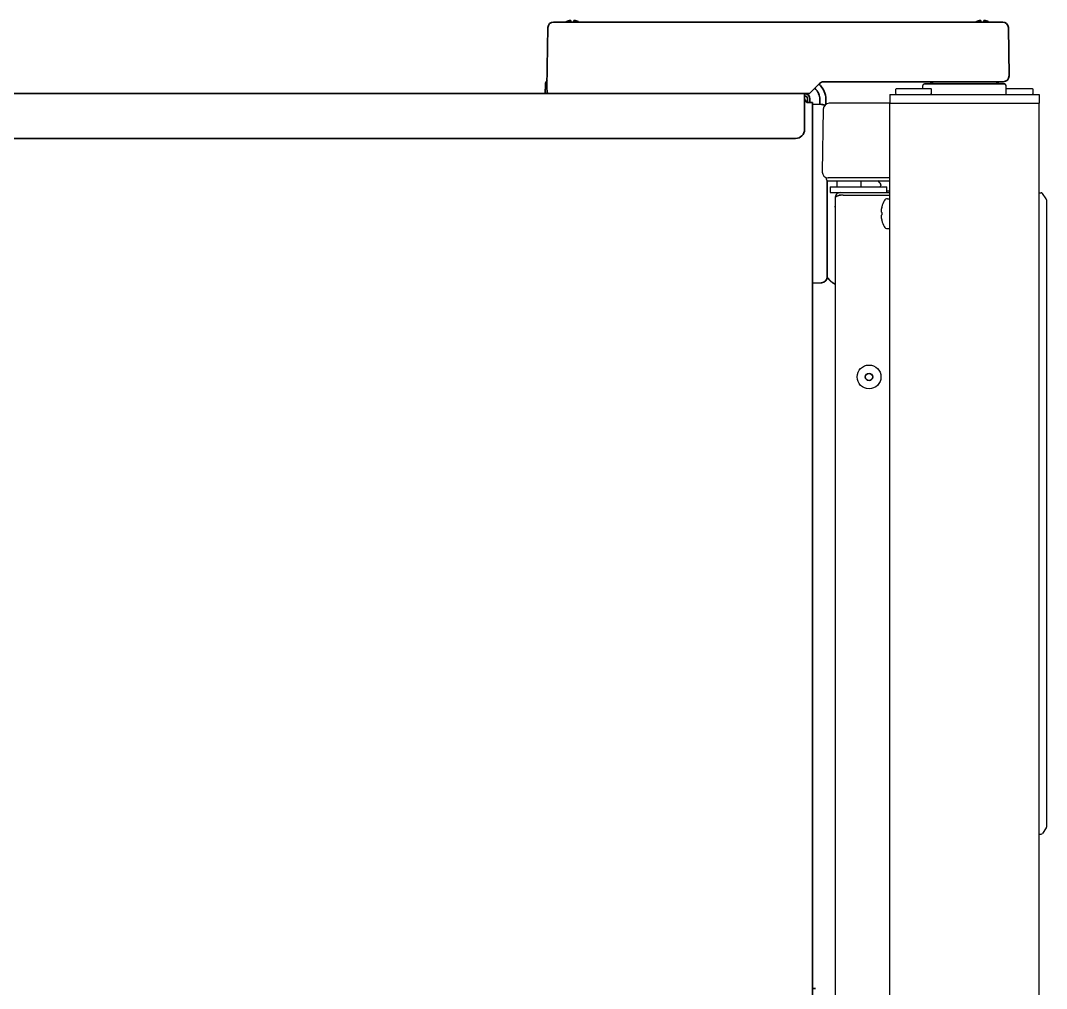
# Model space of a CAD drawing. Extents: x 6327 to 10269, y -393 to 3204.
# Drawn here: x 9868.6 to 10212.6, y 1788.5 to 2113 of the extents above; entities that cross this region are included whole.
import ezdxf

# ---------------------------------------------------------------- set-up
doc = ezdxf.new("R2010")
doc.units = 0
doc.header["$LTSCALE"] = 5
doc.layers.add('1', color=7, linetype='CONTINUOUS', true_color=0xffffff)
doc.layers.add('GEOM', color=7, linetype='CONTINUOUS')

msp = doc.modelspace()

# ---------------------------------------------------------------- linework, layer by layer
at = {"layer": '1', "color": 7, "linetype": 'Continuous', "lineweight": 35}
for p, q in [((10047.32, 2112.53), (10052.42, 2112.53)), ((10052.42, 2112.53), (10132.26, 2112.53)), ((10132.26, 2112.53), (10136.26, 2112.53)), ((10136.26, 2112.53), (10192.79, 2112.53)), ((10192.79, 2112.53), (10197.89, 2112.53)), ((10045.07, 2090.53), (10045.42, 2110.66)), ((10199.79, 2110.66), (10200.07, 2094.53)), ((10136.49, 2091.94), (10133.22, 2088.67)), ((10193.07, 2092.53), (10137.9, 2092.53)), ((10198.52, 2091.78), (10171.63, 2091.78)), ((10198.07, 2092.53), (10193.07, 2092.53)), ((10200.07, 2094.53), (10200.07, 2094.46)), ((9482.07, 2088.53), (10131.29, 2088.53)), ((10044.53, 2088.53), (10044.58, 2091.56)), ((10045.13, 2089.01), (10045.07, 2090.53)), ((10132.87, 2088.53), (10131.29, 2088.53)), ((10131.47, 2086.63), (10131.47, 2088.53)), ((10131.47, 2076.52), (10131.47, 2086.63)), ((10134.07, 2085.53), (10132.27, 2085.53)), ((10132.47, 2086.73), (10132.47, 2085.53)), ((10133.27, 2086.73), (10133.27, 2085.53)), ((10134.07, 2078.87), (10134.07, 2085.53)), ((10137.14, 2084.92), (10134.07, 2085.03)), ((10136.6, 2084.94), (10136.59, 2086.59)), ((10138.59, 2086.59), (10138.6, 2084.93)), ((10134.07, 2078.03), (10134.07, 2078.87)), ((10134.07, 2078.03), (10134.07, 2032.02)), ((9818.77, 2073.53), (10128.47, 2073.53)), ((10139.07, 2059.31), (10139.07, 2032.13)), ((10134.07, 2031.23), (10134.07, 2032.02)), ((10134.07, 2031.19), (10134.07, 1374.13)), ((10139.07, 2032.13), (10139.07, 2027.13)), ((10137.14, 2025.13), (10134.07, 2025.03)), ((10134.07, 1788.53), (10135.14, 1788.49))]:
    msp.add_line(p, q, dxfattribs=at)
for centre, radius, start, end in [((10047.32, 2110.63), 1.9, 90, 179), ((10197.89, 2110.63), 1.9, 1, 90), ((10046.58, 2091.53), 2, 137.2242, 179), ((10131.59, 2086.53), 7, 23.2513, 47.9962), ((10137.9, 2090.53), 2, 90, 135), ((10172.62, 2089.53), 3, 48.59, 90), ((10197.52, 2089.53), 3, 90, 131.41), ((10198.07, 2094.53), 2, 270, 358), ((10045.63, 2089.03), 0.5, 182, 270), ((10131.47, 2086.73), 1.8, 0, 90), ((10132.87, 2089.03), 0.5, 270, 315), ((10131.59, 2086.56), 5, 23.1679, 48.9128), ((10131.59, 2086.54), 5, 0.5, 23.3516), ((10131.59, 2086.53), 7, 0.5, 23.2513), ((10131.47, 2086.73), 1, 0, 90), ((10137.07, 2082.92), 2, 55.6644, 88), ((10137.07, 2027.13), 2, 272, 0)]:
    msp.add_arc(centre, radius, start, end, dxfattribs=at)
msp.add_ellipse((10128.47, 2076.52), major_axis=(3, 0), ratio=0.99863, start_param=4.712389, end_param=6.283185, dxfattribs=at)
for points, knots in [([(10052.57, 2113.02), (10052.52, 2113.01), (10052.41, 2112.98), (10052.25, 2112.93), (10052.09, 2112.87), (10051.93, 2112.81), (10051.78, 2112.74), (10051.63, 2112.67), (10051.49, 2112.6), (10051.4, 2112.54), (10051.36, 2112.53)], [0, 0, 0, 0, 0.125, 0.25, 0.375, 0.5, 0.625, 0.75, 0.875, 0.9389459, 0.9389459, 0.9389459, 0.9389459]), ([(10053.07, 2112.53), (10053.07, 2112.63), (10053.07, 2112.72), (10053.07, 2112.84), (10053.07, 2112.88), (10053.07, 2112.96), (10053.07, 2112.99), (10053.07, 2113.02)], [0, 0, 0, 0, 0.457375, 0.457375, 0.728688, 0.728688, 1, 1, 1, 1]), ([(10054.07, 2113.02), (10054.07, 2113.01), (10054.07, 2112.98), (10054.07, 2112.93), (10054.07, 2112.87), (10054.07, 2112.81), (10054.07, 2112.74), (10054.07, 2112.67), (10054.07, 2112.6), (10054.07, 2112.54), (10054.07, 2112.53)], [0, 0, 0, 0, 0.125, 0.25, 0.375, 0.5, 0.625, 0.75, 0.875, 0.9389459, 0.9389459, 0.9389459, 0.9389459]), ([(10055.78, 2112.53), (10055.6, 2112.63), (10055.43, 2112.72), (10055.14, 2112.84), (10055.03, 2112.88), (10054.8, 2112.96), (10054.69, 2112.99), (10054.57, 2113.02)], [0, 0, 0, 0, 0.457379, 0.457379, 0.728689, 0.728689, 1, 1, 1, 1]), ([(10190.07, 2113.02), (10190.02, 2113.01), (10189.91, 2112.98), (10189.75, 2112.93), (10189.59, 2112.87), (10189.43, 2112.81), (10189.28, 2112.74), (10189.13, 2112.67), (10188.99, 2112.6), (10188.9, 2112.55), (10188.88, 2112.53)], [0, 0, 0, 0, 0.134116, 0.268232, 0.402347, 0.536463, 0.670579, 0.804695, 0.938811, 1, 1, 1, 1]), ([(10190.57, 2112.53), (10190.57, 2112.63), (10190.57, 2112.72), (10190.57, 2112.84), (10190.57, 2112.88), (10190.57, 2112.96), (10190.57, 2112.99), (10190.57, 2113.02)], [0, 0, 0, 0, 0.457375, 0.457375, 0.728688, 0.728688, 1, 1, 1, 1]), ([(10191.57, 2113.02), (10191.57, 2113.01), (10191.57, 2112.98), (10191.57, 2112.93), (10191.57, 2112.87), (10191.57, 2112.81), (10191.57, 2112.74), (10191.57, 2112.67), (10191.57, 2112.6), (10191.57, 2112.54), (10191.57, 2112.53)], [0, 0, 0, 0, 0.125, 0.25, 0.375, 0.5, 0.625, 0.75, 0.875, 0.9389459, 0.9389459, 0.9389459, 0.9389459]), ([(10193.28, 2112.53), (10193.11, 2112.63), (10192.93, 2112.72), (10192.64, 2112.84), (10192.53, 2112.88), (10192.3, 2112.96), (10192.19, 2112.99), (10192.07, 2113.02)], [0.0751605, 0.0751605, 0.0751605, 0.0751605, 0.5, 0.5, 0.75, 0.75, 1, 1, 1, 1]), ([(10132.27, 2085.53), (10132.19, 2085.64), (10132.11, 2085.76), (10131.94, 2085.99), (10131.86, 2086.11), (10131.69, 2086.32), (10131.61, 2086.43), (10131.5, 2086.56), (10131.47, 2086.59), (10131.44, 2086.62)], [0, 0, 0, 0, 0.300967, 0.300967, 0.601933, 0.601933, 0.9029, 0.9029, 1, 1, 1, 1])]:
    msp.add_open_spline(points, degree=3, knots=knots, dxfattribs=at)
for points in [[(10053.07, 2113.02), (10053.05, 2113.02), (10053, 2113.03), (10052.93, 2113.04), (10052.86, 2113.04), (10052.79, 2113.04), (10052.72, 2113.04), (10052.64, 2113.03), (10052.6, 2113.02), (10052.57, 2113.02)], [(10054.57, 2113.02), (10054.55, 2113.03), (10054.5, 2113.03), (10054.42, 2113.04), (10054.35, 2113.04), (10054.28, 2113.04), (10054.21, 2113.04), (10054.14, 2113.03), (10054.1, 2113.02), (10054.07, 2113.02)], [(10190.57, 2113.02), (10190.55, 2113.02), (10190.5, 2113.03), (10190.43, 2113.04), (10190.36, 2113.04), (10190.29, 2113.04), (10190.22, 2113.04), (10190.14, 2113.03), (10190.1, 2113.02), (10190.07, 2113.02)], [(10192.07, 2113.02), (10192.05, 2113.03), (10192, 2113.03), (10191.92, 2113.04), (10191.85, 2113.04), (10191.78, 2113.04), (10191.71, 2113.04), (10191.64, 2113.03), (10191.6, 2113.02), (10191.57, 2113.02)]]:
    msp.add_open_spline(points, degree=3, dxfattribs=at)
for points, weights in [([(10139.08, 2026.89), (10139.28, 2026.68), (10139.47, 2026.47), (10139.65, 2026.25), (10139.84, 2026.03)], [0.537642493061, 0.538268524972, 0.538987019096, 0.539797975432, 0.54070139398]), ([(10139.84, 2026.03), (10140.22, 2025.61), (10140.65, 2025.24), (10141.14, 2024.93), (10141.67, 2024.68)], [0.54070139398, 0.52575195605, 0.514238139797, 0.506159945223, 0.501517372327])]:
    msp.add_rational_spline(points, weights, degree=4, dxfattribs=at)
at = {"layer": 'GEOM', "color": 7, "linetype": 'Continuous'}
for p, q in [((10171.63, 2091.78), (10198.52, 2091.78)), ((10160.07, 2088.28), (10160.07, 2085.28)), ((10160.07, 2088.28), (10210.07, 2088.28)), ((10162.32, 2090.28), (10162.07, 2090.03)), ((10162.07, 2088.53), (10162.07, 2090.03)), ((10162.2, 2088.4), (10162.07, 2088.53)), ((10162.32, 2090.28), (10173.82, 2090.28)), ((10171.11, 2090.28), (10171.13, 2091.28)), ((10173.82, 2090.28), (10174.07, 2090.03)), ((10173.82, 2088.28), (10174.07, 2088.53)), ((10174.07, 2088.53), (10174.07, 2090.03)), ((10199.07, 2088.28), (10199.02, 2091.28)), ((10199.04, 2090.28), (10207.82, 2090.28)), ((10207.82, 2090.28), (10208.07, 2090.03)), ((10207.82, 2088.28), (10208.07, 2088.53)), ((10208.07, 2088.53), (10208.07, 2090.03)), ((10210.07, 2088.28), (10210.07, 2085.28)), ((10139.71, 2085.28), (10139.67, 2085.28)), ((10139.74, 2085.28), (10139.7, 2085.28)), ((10139.73, 2085.28), (10139.71, 2085.28)), ((10139.73, 2085.28), (10139.73, 2085.28)), ((10139.73, 2085.28), (10139.73, 2085.28)), ((10139.74, 2085.28), (10139.73, 2085.28)), ((10139.75, 2085.28), (10139.74, 2085.28)), ((10160.07, 2085.28), (10139.75, 2085.28)), ((10139.75, 2085.28), (10139.75, 2085.28)), ((10160.07, 1400.78), (10160.07, 2085.28)), ((10160.07, 2085.28), (10210.07, 2085.28)), ((10210.07, 1400.78), (10210.07, 2085.28)), ((10137.72, 2083.31), (10137.36, 2062.31)), ((10137.36, 2062.31), (10137.36, 2062.24)), ((10138.82, 2059.68), (10138.82, 2060.07)), ((10139.22, 2059.28), (10160.07, 2059.28)), ((10160.07, 2060.28), (10139.36, 2060.28)), ((10140.07, 2057.33), (10140.07, 2055.33)), ((10140.07, 2057.33), (10159.07, 2057.33)), ((10142.32, 2059.28), (10142.32, 2057.33)), ((10150.32, 2059.28), (10150.32, 2057.33)), ((10157.07, 2057.93), (10157.07, 2057.73)), ((10159.07, 2055.33), (10159.07, 2057.33)), ((10140.07, 2055.33), (10143.47, 2055.33)), ((10142.92, 2055.24), (10142.92, 2055.33)), ((10142.92, 2054.31), (10142.92, 2054.37)), ((10143.47, 2055.33), (10160.07, 2055.33)), ((10144.37, 2054.53), (10143.47, 2054.53)), ((10144.37, 2054.53), (10160.07, 2054.53)), ((10160.07, 2055.78), (10159.07, 2055.78)), ((10210.07, 1840.28), (10210.07, 2055.28)), ((10210.07, 2055.28), (10210.81, 2055.28)), ((10212.49, 2053.2), (10211.22, 2055.06)), ((10141.67, 2053.44), (10141.67, 2053.37)), ((10141.67, 2053.44), (10141.68, 2053.44)), ((10141.67, 2053.28), (10141.67, 1447.26)), ((10157.37, 2050.58), (10157.38, 2050.58)), ((10159.28, 2053.28), (10160.07, 2053.28)), ((10212.57, 2052.92), (10212.57, 1842.63)), ((10157.13, 2047.7), (10157.11, 2047.68)), ((10157.38, 2045.98), (10157.37, 2045.98)), ((10159.28, 2043.28), (10160.07, 2043.28)), ((10212.49, 1842.35), (10211.22, 1840.49)), ((10210.07, 1840.28), (10210.81, 1840.28))]:
    msp.add_line(p, q, dxfattribs=at)
msp.add_lwpolyline([(10138.58, 2060.43), (10138.72, 2060.33), (10138.81, 2060.17), (10138.82, 2060.07)], dxfattribs=at)
for radius in [4, 1.25, 1.15]:
    msp.add_circle((10153.07, 1993.53), radius, dxfattribs=at)
for centre, radius, start, end in [((10171.63, 2091.28), 0.5, 90, 179), ((10198.52, 2091.28), 0.5, 1, 90), ((10139.72, 2083.28), 2, 90, 179), ((10139.36, 2062.28), 2, 181, 270), ((10139.22, 2059.68), 0.4, 180, 270), ((10152.87, 2055.71), 4.8, 30.3012, 48.3323), ((10156.67, 2057.73), 0.4, 270, 0), ((10156.67, 2057.93), 0.4, 0, 30.3012), ((10143.47, 2053.53), 1.8, 90, 182.8624), ((10143.47, 2053.53), 1, 90, 131.0998), ((10144.37, 2050.53), 4, 90, 103.1037), ((10210.81, 2054.78), 0.5, 34.2869, 90), ((10142.54, 2051.78), 1.5, 225, 233.9856), ((10142.57, 2053.28), 0.905, 175.0227, 179.9937), ((10166.05, 2048.35), 8.95, 167.3743, 175.8008), ((10166.04, 2048.35), 8.95, 165.6057, 167.3692), ((10166.16, 2048.28), 9.08, 151.3979, 165.3324), ((10159.28, 2052.03), 1.25, 90, 151.3979), ((10212.07, 2052.92), 0.5, 0, 34.2869), ((10166.03, 2048.35), 8.94, 175.8071, 176.6497), ((10166.03, 2048.2), 8.94, 183.3503, 184.1929), ((10166.05, 2048.2), 8.95, 184.1992, 192.6256), ((10166.16, 2048.28), 8.79, 177.391, 182.609), ((10166.04, 2048.2), 8.95, 192.6308, 194.3943), ((10166.16, 2048.28), 9.08, 194.6676, 208.6021), ((10159.28, 2044.53), 1.25, 208.6021, 270), ((10210.81, 1840.78), 0.5, 270, 325.7131), ((10212.07, 1842.63), 0.5, 325.7131, 0)]:
    msp.add_arc(centre, radius, start, end, dxfattribs=at)
for points, knots in [([(10142.81, 2054.28), (10142.65, 2054.24), (10142.42, 2054.16), (10142.15, 2054.02), (10141.94, 2053.89), (10141.78, 2053.71), (10141.69, 2053.51), (10141.67, 2053.41), (10141.67, 2053.35)], [0, 0, 0, 0, 0.315781, 0.454795, 0.580363, 0.797415, 0.897982, 1, 1, 1, 1]), ([(10143.47, 2054.42), (10143.41, 2054.41), (10143.19, 2054.37), (10142.97, 2054.32), (10142.81, 2054.28)], [0, 0, 0, 0, 0.255311, 1, 1, 1, 1]), ([(10157.38, 2047.88), (10157.35, 2047.86), (10157.26, 2047.82), (10157.17, 2047.76), (10157.13, 2047.7)], [0, 0, 0, 0, 0.314454, 1, 1, 1, 1])]:
    msp.add_open_spline(points, degree=3, knots=knots, dxfattribs=at)
for points in [[(10157.11, 2048.88), (10157.12, 2048.87), (10157.12, 2048.86), (10157.13, 2048.85)], [(10157.13, 2048.85), (10157.19, 2048.77), (10157.29, 2048.72), (10157.38, 2048.68)]]:
    msp.add_open_spline(points, degree=3, dxfattribs=at)

doc.saveas('drawing.dxf')
